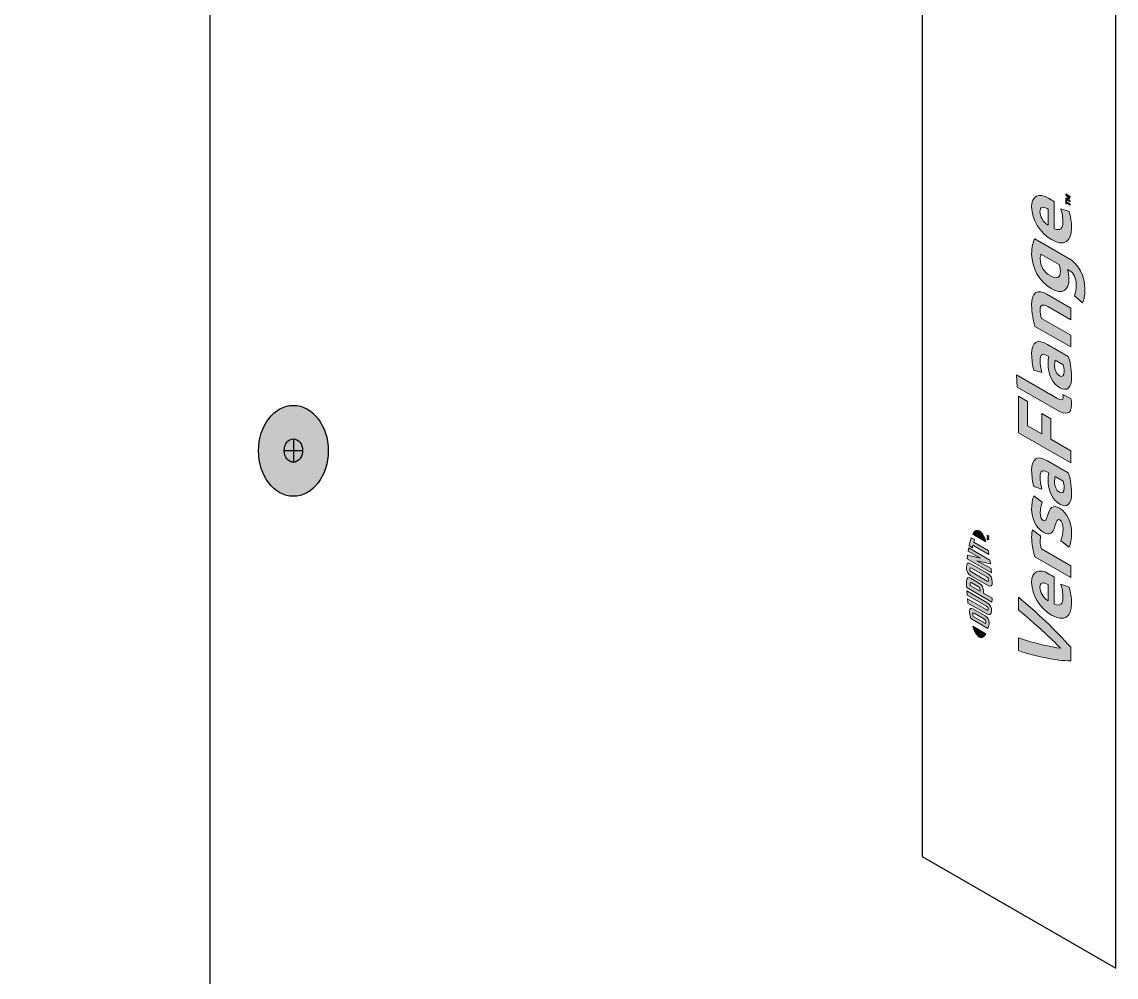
# Model space of a CAD drawing. Header units: inches. Extents: x -20.7 to 76.3, y -55.2 to 19.1.
# Drawn here: x 44.421 to 46.019, y -44.143 to -42.747 of the extents above; entities that cross this region are included whole.
import ezdxf

# ---------------------------------------------------------------- set-up
doc = ezdxf.new("R2010")
doc.units = ezdxf.units.IN
doc.header["$MEASUREMENT"] = 0
doc.layers.add('G-ANNO-TTLB', color=7, linetype='Continuous', lineweight=0)
doc.layers.add('TYVEK', color=7, linetype='Continuous', lineweight=0)

# ---------------------------------------------------------------- blocks, each defined once
blk = doc.blocks.new('Block_104')
at = {"layer": 'TYVEK', "true_color": 0x18467f, "transparency": 33554687}
h = blk.add_hatch(color=156, dxfattribs=at)
h.dxf.hatch_style = 2
edge = h.paths.add_edge_path()
edge.add_spline(control_points=[(45.8093, -43.5156), (45.8095, -43.5143), (45.8098, -43.513), (45.81, -43.5117), (45.81, -43.5117), (45.8335, -43.5253), (45.8335, -43.5253), (45.8333, -43.5239), (45.8327, -43.5211), (45.8323, -43.5193), (45.8323, -43.5193), (45.8112, -43.5071), (45.8112, -43.5071), (45.8115, -43.5057), (45.8119, -43.5045), (45.8122, -43.5033), (45.8122, -43.5033), (45.8077, -43.5007), (45.8077, -43.5007), (45.8064, -43.5042), (45.8053, -43.5081), (45.8044, -43.5128), (45.8044, -43.5128), (45.8093, -43.5156), (45.8093, -43.5156)], knot_values=[0, 0, 0, 0, 1, 1, 1, 2, 2, 2, 3, 3, 3, 4, 4, 4, 5, 5, 5, 6, 6, 6, 7, 7, 7, 8, 8, 8, 8], degree=3, periodic=0)
h = blk.add_hatch(color=156, dxfattribs=at)
h.dxf.hatch_style = 2
edge = h.paths.add_edge_path()
edge.add_spline(control_points=[(45.8193, -43.4905), (45.8228, -43.4925), (45.8261, -43.4982), (45.8289, -43.5066), (45.8289, -43.5066), (45.8099, -43.4956), (45.8099, -43.4956), (45.8127, -43.4905), (45.8159, -43.4885), (45.8193, -43.4905)], knot_values=[0, 0, 0, 0, 1, 1, 1, 2, 2, 2, 3, 3, 3, 3], degree=3, periodic=0)
edge.add_line((45.8193, -43.4905), (45.8193, -43.4905))
h = blk.add_hatch(color=156, dxfattribs=at)
h.dxf.hatch_style = 2
edge = h.paths.add_edge_path()
edge.add_spline(control_points=[(45.8308, -43.5002), (45.8308, -43.5002), (45.8308, -43.4996), (45.8308, -43.4996), (45.8308, -43.4996), (45.8321, -43.4994), (45.8321, -43.4994), (45.8321, -43.4994), (45.8308, -43.4977), (45.8308, -43.4977), (45.8308, -43.4977), (45.8308, -43.4971), (45.8308, -43.4971), (45.8308, -43.4971), (45.8335, -43.4987), (45.8335, -43.4987), (45.8335, -43.4987), (45.8335, -43.4992), (45.8335, -43.4992), (45.8335, -43.4992), (45.8316, -43.4981), (45.8316, -43.4981), (45.8316, -43.4981), (45.8329, -43.4998), (45.8329, -43.4998), (45.8329, -43.4998), (45.8329, -43.4999), (45.8329, -43.4999), (45.8329, -43.4999), (45.8316, -43.5001), (45.8316, -43.5001), (45.8316, -43.5001), (45.8335, -43.5012), (45.8335, -43.5012), (45.8335, -43.5012), (45.8335, -43.5018), (45.8335, -43.5018), (45.8335, -43.5018), (45.8308, -43.5002), (45.8308, -43.5002)], knot_values=[0, 0, 0, 0, 1, 1, 1, 2, 2, 2, 3, 3, 3, 4, 4, 4, 5, 5, 5, 6, 6, 6, 7, 7, 7, 8, 8, 8, 9, 9, 9, 10, 10, 10, 11, 11, 11, 12, 12, 12, 13, 13, 13, 13], degree=3, periodic=0)
edge = h.paths.add_edge_path()
edge.add_spline(control_points=[(45.8312, -43.5027), (45.8312, -43.5027), (45.8312, -43.5037), (45.8312, -43.5037), (45.8312, -43.5037), (45.8308, -43.5034), (45.8308, -43.5034), (45.8308, -43.5034), (45.8308, -43.5009), (45.8308, -43.5009), (45.8308, -43.5009), (45.8312, -43.5012), (45.8312, -43.5012), (45.8312, -43.5012), (45.8312, -43.5021), (45.8312, -43.5021), (45.8312, -43.5021), (45.8335, -43.5034), (45.8335, -43.5034), (45.8335, -43.5034), (45.8335, -43.504), (45.8335, -43.504), (45.8335, -43.504), (45.8312, -43.5027), (45.8312, -43.5027)], knot_values=[0, 0, 0, 0, 1, 1, 1, 2, 2, 2, 3, 3, 3, 4, 4, 4, 5, 5, 5, 6, 6, 6, 7, 7, 7, 8, 8, 8, 8], degree=3, periodic=0)
h = blk.add_hatch(color=156, dxfattribs=at)
h.dxf.hatch_style = 2
edge = h.paths.add_edge_path()
edge.add_spline(control_points=[(45.821, -43.5304), (45.821, -43.5304), (45.8023, -43.5262), (45.8023, -43.5262), (45.8021, -43.5278), (45.8019, -43.5299), (45.8017, -43.5315), (45.8017, -43.5315), (45.8371, -43.5519), (45.8371, -43.5519), (45.837, -43.5506), (45.8367, -43.5475), (45.8365, -43.5458), (45.8365, -43.5458), (45.8157, -43.5343), (45.8157, -43.5343), (45.8157, -43.5343), (45.8357, -43.5389), (45.8357, -43.5389), (45.8355, -43.5373), (45.8352, -43.5349), (45.8349, -43.5334), (45.8349, -43.5334), (45.8039, -43.5154), (45.8039, -43.5154), (45.8036, -43.5168), (45.8032, -43.5192), (45.803, -43.5204), (45.803, -43.5204), (45.821, -43.5304), (45.821, -43.5304)], knot_values=[0, 0, 0, 0, 1, 1, 1, 2, 2, 2, 3, 3, 3, 4, 4, 4, 5, 5, 5, 6, 6, 6, 7, 7, 7, 8, 8, 8, 9, 9, 9, 10, 10, 10, 10], degree=3, periodic=0)
h = blk.add_hatch(color=156, dxfattribs=at)
h.dxf.hatch_style = 2
edge = h.paths.add_edge_path()
edge.add_spline(control_points=[(45.8309, -43.5586), (45.8323, -43.5594), (45.8331, -43.5604), (45.8331, -43.5625), (45.8332, -43.5647), (45.8324, -43.5648), (45.8309, -43.564), (45.8309, -43.564), (45.8079, -43.5507), (45.8079, -43.5507), (45.8064, -43.5498), (45.8056, -43.5488), (45.8056, -43.5466), (45.8057, -43.5446), (45.8065, -43.5445), (45.8079, -43.5453), (45.8079, -43.5453), (45.8309, -43.5586), (45.8309, -43.5586)], knot_values=[0, 0, 0, 0, 1, 1, 1, 2, 2, 2, 3, 3, 3, 4, 4, 4, 5, 5, 5, 6, 6, 6, 6], degree=3, periodic=0)
edge = h.paths.add_edge_path()
edge.add_spline(control_points=[(45.8005, -43.5437), (45.8002, -43.549), (45.8024, -43.5535), (45.8072, -43.5563), (45.8072, -43.5563), (45.8313, -43.5702), (45.8313, -43.5702), (45.8364, -43.5732), (45.8385, -43.5715), (45.8383, -43.5655), (45.8381, -43.5597), (45.8362, -43.5557), (45.8308, -43.5525), (45.8308, -43.5525), (45.8078, -43.5392), (45.8078, -43.5392), (45.8026, -43.5362), (45.8007, -43.5378), (45.8005, -43.5437)], knot_values=[0, 0, 0, 0, 1, 1, 1, 2, 2, 2, 3, 3, 3, 4, 4, 4, 5, 5, 5, 6, 6, 6, 6], degree=3, periodic=0)
edge.add_line((45.8005, -43.5437), (45.8005, -43.5437))
h = blk.add_hatch(color=156, dxfattribs=at)
h.dxf.hatch_style = 2
edge = h.paths.add_edge_path()
edge.add_spline(control_points=[(45.818, -43.5723), (45.8196, -43.5732), (45.8204, -43.5743), (45.8204, -43.5768), (45.8204, -43.5768), (45.8204, -43.5788), (45.8204, -43.5788), (45.8204, -43.5788), (45.8059, -43.5704), (45.8059, -43.5704), (45.8058, -43.5695), (45.8058, -43.569), (45.8058, -43.5684), (45.8058, -43.5658), (45.8067, -43.5658), (45.8083, -43.5667), (45.8083, -43.5667), (45.818, -43.5723), (45.818, -43.5723)], knot_values=[0, 0, 0, 0, 1, 1, 1, 2, 2, 2, 3, 3, 3, 4, 4, 4, 5, 5, 5, 6, 6, 6, 6], degree=3, periodic=0)
edge = h.paths.add_edge_path()
edge.add_spline(control_points=[(45.8007, -43.5651), (45.8007, -43.5662), (45.8008, -43.57), (45.801, -43.5736), (45.801, -43.5736), (45.8378, -43.5948), (45.8378, -43.5948), (45.8379, -43.5937), (45.838, -43.5907), (45.838, -43.589), (45.838, -43.589), (45.8255, -43.5818), (45.8255, -43.5818), (45.8255, -43.5818), (45.8255, -43.5795), (45.8255, -43.5795), (45.8255, -43.5732), (45.8231, -43.5693), (45.8184, -43.5666), (45.8184, -43.5666), (45.8075, -43.5603), (45.8075, -43.5603), (45.803, -43.5576), (45.8007, -43.5592), (45.8007, -43.5651)], knot_values=[0, 0, 0, 0, 1, 1, 1, 2, 2, 2, 3, 3, 3, 4, 4, 4, 5, 5, 5, 6, 6, 6, 7, 7, 7, 8, 8, 8, 8], degree=3, periodic=0)
edge.add_line((45.8007, -43.5651), (45.8007, -43.5651))
h = blk.add_hatch(color=156, dxfattribs=at)
h.dxf.hatch_style = 2
edge = h.paths.add_edge_path()
edge.add_spline(control_points=[(45.83, -43.6009), (45.8315, -43.6017), (45.8324, -43.6028), (45.8322, -43.6048), (45.832, -43.6067), (45.8312, -43.6068), (45.8295, -43.6058), (45.8295, -43.6058), (45.8021, -43.59), (45.8021, -43.59), (45.8023, -43.5915), (45.8026, -43.5947), (45.8028, -43.5961), (45.8028, -43.5961), (45.8305, -43.6121), (45.8305, -43.6121), (45.8349, -43.6146), (45.8366, -43.6132), (45.8372, -43.6077), (45.8377, -43.6027), (45.8354, -43.598), (45.8305, -43.5952), (45.8305, -43.5952), (45.8012, -43.5783), (45.8012, -43.5783), (45.8013, -43.5795), (45.8015, -43.5833), (45.8017, -43.5845), (45.8017, -43.5845), (45.83, -43.6009), (45.83, -43.6009)], knot_values=[0, 0, 0, 0, 1, 1, 1, 2, 2, 2, 3, 3, 3, 4, 4, 4, 5, 5, 5, 6, 6, 6, 7, 7, 7, 8, 8, 8, 9, 9, 9, 10, 10, 10, 10], degree=3, periodic=0)
h = blk.add_hatch(color=156, dxfattribs=at)
h.dxf.hatch_style = 2
edge = h.paths.add_edge_path()
edge.add_spline(control_points=[(45.8271, -43.6197), (45.8285, -43.6205), (45.829, -43.6218), (45.829, -43.623), (45.829, -43.624), (45.8287, -43.6252), (45.8285, -43.6262), (45.8285, -43.6262), (45.8103, -43.6158), (45.8103, -43.6158), (45.81, -43.6144), (45.8097, -43.6128), (45.8097, -43.6119), (45.8097, -43.6107), (45.8102, -43.61), (45.8117, -43.6108), (45.8117, -43.6108), (45.8271, -43.6197), (45.8271, -43.6197)], knot_values=[0, 0, 0, 0, 1, 1, 1, 2, 2, 2, 3, 3, 3, 4, 4, 4, 5, 5, 5, 6, 6, 6, 6], degree=3, periodic=0)
edge = h.paths.add_edge_path()
edge.add_spline(control_points=[(45.805, -43.6084), (45.805, -43.6103), (45.8055, -43.6133), (45.8068, -43.6189), (45.8068, -43.6189), (45.832, -43.6335), (45.832, -43.6335), (45.8331, -43.6298), (45.8338, -43.6269), (45.8338, -43.625), (45.8338, -43.6206), (45.8315, -43.6169), (45.8277, -43.6147), (45.8277, -43.6147), (45.811, -43.6051), (45.811, -43.6051), (45.8073, -43.6029), (45.805, -43.604), (45.805, -43.6084)], knot_values=[0, 0, 0, 0, 1, 1, 1, 2, 2, 2, 3, 3, 3, 4, 4, 4, 5, 5, 5, 6, 6, 6, 6], degree=3, periodic=0)
edge.add_line((45.805, -43.6084), (45.805, -43.6084))
h = blk.add_hatch(color=156, dxfattribs=at)
h.dxf.hatch_style = 2
edge = h.paths.add_edge_path()
edge.add_spline(control_points=[(45.8193, -43.6461), (45.8228, -43.6481), (45.8261, -43.6461), (45.8289, -43.641), (45.8289, -43.641), (45.8099, -43.63), (45.8099, -43.63), (45.8127, -43.6384), (45.8159, -43.6441), (45.8193, -43.6461)], knot_values=[0, 0, 0, 0, 1, 1, 1, 2, 2, 2, 3, 3, 3, 3], degree=3, periodic=0)
edge.add_line((45.8193, -43.6461), (45.8193, -43.6461))
at = {"layer": 'TYVEK'}
for points, knots in [([(45.8093, -43.5156), (45.8095, -43.5143), (45.8098, -43.513), (45.81, -43.5117), (45.81, -43.5117), (45.8335, -43.5253), (45.8335, -43.5253), (45.8333, -43.5239), (45.8327, -43.5211), (45.8323, -43.5193), (45.8323, -43.5193), (45.8112, -43.5071), (45.8112, -43.5071), (45.8115, -43.5057), (45.8119, -43.5045), (45.8122, -43.5033), (45.8122, -43.5033), (45.8077, -43.5007), (45.8077, -43.5007), (45.8064, -43.5042), (45.8053, -43.5081), (45.8044, -43.5128), (45.8044, -43.5128), (45.8093, -43.5156), (45.8093, -43.5156)], [0, 0, 0, 0, 1, 1, 1, 2, 2, 2, 3, 3, 3, 4, 4, 4, 5, 5, 5, 6, 6, 6, 7, 7, 7, 8, 8, 8, 8]), ([(45.8193, -43.4905), (45.8228, -43.4925), (45.8261, -43.4982), (45.8289, -43.5066), (45.8289, -43.5066), (45.8099, -43.4956), (45.8099, -43.4956), (45.8127, -43.4905), (45.8159, -43.4885), (45.8193, -43.4905)], [0, 0, 0, 0, 1, 1, 1, 2, 2, 2, 3, 3, 3, 3]), ([(45.8308, -43.5002), (45.8308, -43.5002), (45.8308, -43.4996), (45.8308, -43.4996), (45.8308, -43.4996), (45.8321, -43.4994), (45.8321, -43.4994), (45.8321, -43.4994), (45.8308, -43.4977), (45.8308, -43.4977), (45.8308, -43.4977), (45.8308, -43.4971), (45.8308, -43.4971), (45.8308, -43.4971), (45.8335, -43.4987), (45.8335, -43.4987), (45.8335, -43.4987), (45.8335, -43.4992), (45.8335, -43.4992), (45.8335, -43.4992), (45.8316, -43.4981), (45.8316, -43.4981), (45.8316, -43.4981), (45.8329, -43.4998), (45.8329, -43.4998), (45.8329, -43.4998), (45.8329, -43.4999), (45.8329, -43.4999), (45.8329, -43.4999), (45.8316, -43.5001), (45.8316, -43.5001), (45.8316, -43.5001), (45.8335, -43.5012), (45.8335, -43.5012), (45.8335, -43.5012), (45.8335, -43.5018), (45.8335, -43.5018), (45.8335, -43.5018), (45.8308, -43.5002), (45.8308, -43.5002)], [0, 0, 0, 0, 1, 1, 1, 2, 2, 2, 3, 3, 3, 4, 4, 4, 5, 5, 5, 6, 6, 6, 7, 7, 7, 8, 8, 8, 9, 9, 9, 10, 10, 10, 11, 11, 11, 12, 12, 12, 13, 13, 13, 13]), ([(45.8312, -43.5027), (45.8312, -43.5027), (45.8312, -43.5037), (45.8312, -43.5037), (45.8312, -43.5037), (45.8308, -43.5034), (45.8308, -43.5034), (45.8308, -43.5034), (45.8308, -43.5009), (45.8308, -43.5009), (45.8308, -43.5009), (45.8312, -43.5012), (45.8312, -43.5012), (45.8312, -43.5012), (45.8312, -43.5021), (45.8312, -43.5021), (45.8312, -43.5021), (45.8335, -43.5034), (45.8335, -43.5034), (45.8335, -43.5034), (45.8335, -43.504), (45.8335, -43.504), (45.8335, -43.504), (45.8312, -43.5027), (45.8312, -43.5027)], [0, 0, 0, 0, 1, 1, 1, 2, 2, 2, 3, 3, 3, 4, 4, 4, 5, 5, 5, 6, 6, 6, 7, 7, 7, 8, 8, 8, 8]), ([(45.821, -43.5304), (45.821, -43.5304), (45.8023, -43.5262), (45.8023, -43.5262), (45.8021, -43.5278), (45.8019, -43.5299), (45.8017, -43.5315), (45.8017, -43.5315), (45.8371, -43.5519), (45.8371, -43.5519), (45.837, -43.5506), (45.8367, -43.5475), (45.8365, -43.5458), (45.8365, -43.5458), (45.8157, -43.5343), (45.8157, -43.5343), (45.8157, -43.5343), (45.8357, -43.5389), (45.8357, -43.5389), (45.8355, -43.5373), (45.8352, -43.5349), (45.8349, -43.5334), (45.8349, -43.5334), (45.8039, -43.5154), (45.8039, -43.5154), (45.8036, -43.5168), (45.8032, -43.5192), (45.803, -43.5204), (45.803, -43.5204), (45.821, -43.5304), (45.821, -43.5304)], [0, 0, 0, 0, 1, 1, 1, 2, 2, 2, 3, 3, 3, 4, 4, 4, 5, 5, 5, 6, 6, 6, 7, 7, 7, 8, 8, 8, 9, 9, 9, 10, 10, 10, 10]), ([(45.8005, -43.5437), (45.8002, -43.549), (45.8024, -43.5535), (45.8072, -43.5563), (45.8072, -43.5563), (45.8313, -43.5702), (45.8313, -43.5702), (45.8364, -43.5732), (45.8385, -43.5715), (45.8383, -43.5655), (45.8381, -43.5597), (45.8362, -43.5557), (45.8308, -43.5525), (45.8308, -43.5525), (45.8078, -43.5392), (45.8078, -43.5392), (45.8026, -43.5362), (45.8007, -43.5378), (45.8005, -43.5437)], [0, 0, 0, 0, 1, 1, 1, 2, 2, 2, 3, 3, 3, 4, 4, 4, 5, 5, 5, 6, 6, 6, 6]), ([(45.8309, -43.5586), (45.8323, -43.5594), (45.8331, -43.5604), (45.8331, -43.5625), (45.8332, -43.5647), (45.8324, -43.5648), (45.8309, -43.564), (45.8309, -43.564), (45.8079, -43.5507), (45.8079, -43.5507), (45.8064, -43.5498), (45.8056, -43.5488), (45.8056, -43.5466), (45.8057, -43.5446), (45.8065, -43.5445), (45.8079, -43.5453), (45.8079, -43.5453), (45.8309, -43.5586), (45.8309, -43.5586)], [0, 0, 0, 0, 1, 1, 1, 2, 2, 2, 3, 3, 3, 4, 4, 4, 5, 5, 5, 6, 6, 6, 6]), ([(45.8007, -43.5651), (45.8007, -43.5662), (45.8008, -43.57), (45.801, -43.5736), (45.801, -43.5736), (45.8378, -43.5948), (45.8378, -43.5948), (45.8379, -43.5937), (45.838, -43.5907), (45.838, -43.589), (45.838, -43.589), (45.8255, -43.5818), (45.8255, -43.5818), (45.8255, -43.5818), (45.8255, -43.5795), (45.8255, -43.5795), (45.8255, -43.5732), (45.8231, -43.5693), (45.8184, -43.5666), (45.8184, -43.5666), (45.8075, -43.5603), (45.8075, -43.5603), (45.803, -43.5576), (45.8007, -43.5592), (45.8007, -43.5651)], [0, 0, 0, 0, 1, 1, 1, 2, 2, 2, 3, 3, 3, 4, 4, 4, 5, 5, 5, 6, 6, 6, 7, 7, 7, 8, 8, 8, 8]), ([(45.818, -43.5723), (45.8196, -43.5732), (45.8204, -43.5743), (45.8204, -43.5768), (45.8204, -43.5768), (45.8204, -43.5788), (45.8204, -43.5788), (45.8204, -43.5788), (45.8059, -43.5704), (45.8059, -43.5704), (45.8058, -43.5695), (45.8058, -43.569), (45.8058, -43.5684), (45.8058, -43.5658), (45.8067, -43.5658), (45.8083, -43.5667), (45.8083, -43.5667), (45.818, -43.5723), (45.818, -43.5723)], [0, 0, 0, 0, 1, 1, 1, 2, 2, 2, 3, 3, 3, 4, 4, 4, 5, 5, 5, 6, 6, 6, 6]), ([(45.83, -43.6009), (45.8315, -43.6017), (45.8324, -43.6028), (45.8322, -43.6048), (45.832, -43.6067), (45.8312, -43.6068), (45.8295, -43.6058), (45.8295, -43.6058), (45.8021, -43.59), (45.8021, -43.59), (45.8023, -43.5915), (45.8026, -43.5947), (45.8028, -43.5961), (45.8028, -43.5961), (45.8305, -43.6121), (45.8305, -43.6121), (45.8349, -43.6146), (45.8366, -43.6132), (45.8372, -43.6077), (45.8377, -43.6027), (45.8354, -43.598), (45.8305, -43.5952), (45.8305, -43.5952), (45.8012, -43.5783), (45.8012, -43.5783), (45.8013, -43.5795), (45.8015, -43.5833), (45.8017, -43.5845), (45.8017, -43.5845), (45.83, -43.6009), (45.83, -43.6009)], [0, 0, 0, 0, 1, 1, 1, 2, 2, 2, 3, 3, 3, 4, 4, 4, 5, 5, 5, 6, 6, 6, 7, 7, 7, 8, 8, 8, 9, 9, 9, 10, 10, 10, 10]), ([(45.805, -43.6084), (45.805, -43.6103), (45.8055, -43.6133), (45.8068, -43.6189), (45.8068, -43.6189), (45.832, -43.6335), (45.832, -43.6335), (45.8331, -43.6298), (45.8338, -43.6269), (45.8338, -43.625), (45.8338, -43.6206), (45.8315, -43.6169), (45.8277, -43.6147), (45.8277, -43.6147), (45.811, -43.6051), (45.811, -43.6051), (45.8073, -43.6029), (45.805, -43.604), (45.805, -43.6084)], [0, 0, 0, 0, 1, 1, 1, 2, 2, 2, 3, 3, 3, 4, 4, 4, 5, 5, 5, 6, 6, 6, 6]), ([(45.8271, -43.6197), (45.8285, -43.6205), (45.829, -43.6218), (45.829, -43.623), (45.829, -43.624), (45.8287, -43.6252), (45.8285, -43.6262), (45.8285, -43.6262), (45.8103, -43.6158), (45.8103, -43.6158), (45.81, -43.6144), (45.8097, -43.6128), (45.8097, -43.6119), (45.8097, -43.6107), (45.8102, -43.61), (45.8117, -43.6108), (45.8117, -43.6108), (45.8271, -43.6197), (45.8271, -43.6197)], [0, 0, 0, 0, 1, 1, 1, 2, 2, 2, 3, 3, 3, 4, 4, 4, 5, 5, 5, 6, 6, 6, 6]), ([(45.8193, -43.6461), (45.8228, -43.6481), (45.8261, -43.6461), (45.8289, -43.641), (45.8289, -43.641), (45.8099, -43.63), (45.8099, -43.63), (45.8127, -43.6384), (45.8159, -43.6441), (45.8193, -43.6461)], [0, 0, 0, 0, 1, 1, 1, 2, 2, 2, 3, 3, 3, 3])]:
    blk.add_open_spline(points, degree=3, knots=knots, dxfattribs=at)
blk = doc.blocks.new('Block_106')
at = {"layer": 'TYVEK', "true_color": 0x18467f, "transparency": 33554687}
h = blk.add_hatch(color=156, dxfattribs=at)
h.dxf.hatch_style = 2
edge = h.paths.add_edge_path()
edge.add_spline(control_points=[(45.9455, -42.9985), (45.9455, -42.9985), (45.9521, -43.0023), (45.9521, -43.0023), (45.9521, -43.0023), (45.9521, -43.0037), (45.9521, -43.0037), (45.9521, -43.0037), (45.9489, -43.0019), (45.9489, -43.0019), (45.9485, -43.0017), (45.9481, -43.0014), (45.9477, -43.0011), (45.9488, -43.0023), (45.9498, -43.0035), (45.9509, -43.005), (45.9509, -43.005), (45.9509, -43.0062), (45.9509, -43.0062), (45.9498, -43.0064), (45.9487, -43.0064), (45.9477, -43.0064), (45.9481, -43.0066), (45.9485, -43.0068), (45.9489, -43.007), (45.9489, -43.007), (45.9521, -43.0088), (45.9521, -43.0088), (45.9521, -43.0088), (45.9521, -43.0102), (45.9521, -43.0102), (45.9521, -43.0102), (45.9455, -43.0065), (45.9455, -43.0065), (45.9455, -43.0065), (45.9455, -43.0049), (45.9455, -43.0049), (45.947, -43.005), (45.9482, -43.005), (45.9496, -43.0048), (45.9482, -43.003), (45.947, -43.0016), (45.9455, -43.0001), (45.9455, -43.0001), (45.9455, -42.9985), (45.9455, -42.9985)], knot_values=[0, 0, 0, 0, 1, 1, 1, 2, 2, 2, 3, 3, 3, 4, 4, 4, 5, 5, 5, 6, 6, 6, 7, 7, 7, 8, 8, 8, 9, 9, 9, 10, 10, 10, 11, 11, 11, 12, 12, 12, 13, 13, 13, 14, 14, 14, 15, 15, 15, 15], degree=3, periodic=0)
h = blk.add_hatch(color=156, dxfattribs=at)
h.dxf.hatch_style = 2
h.paths.add_polyline_path([(45.9467, -43.0117), (45.9467, -43.0137), (45.9455, -43.013), (45.9455, -43.0075), (45.9467, -43.0081), (45.9467, -43.0101), (45.9521, -43.0133), (45.9521, -43.0148)])
at = {"layer": 'TYVEK'}
blk.add_lwpolyline([(45.9467, -43.0117), (45.9467, -43.0137), (45.9455, -43.013), (45.9455, -43.0075), (45.9467, -43.0081), (45.9467, -43.0101), (45.9521, -43.0133), (45.9521, -43.0148)], close=True, dxfattribs=at)
blk.add_open_spline([(45.9455, -42.9985), (45.9455, -42.9985), (45.9521, -43.0023), (45.9521, -43.0023), (45.9521, -43.0023), (45.9521, -43.0037), (45.9521, -43.0037), (45.9521, -43.0037), (45.9489, -43.0019), (45.9489, -43.0019), (45.9485, -43.0017), (45.9481, -43.0014), (45.9477, -43.0011), (45.9488, -43.0023), (45.9498, -43.0035), (45.9509, -43.005), (45.9509, -43.005), (45.9509, -43.0062), (45.9509, -43.0062), (45.9498, -43.0064), (45.9487, -43.0064), (45.9477, -43.0064), (45.9481, -43.0066), (45.9485, -43.0068), (45.9489, -43.007), (45.9489, -43.007), (45.9521, -43.0088), (45.9521, -43.0088), (45.9521, -43.0088), (45.9521, -43.0102), (45.9521, -43.0102), (45.9521, -43.0102), (45.9455, -43.0065), (45.9455, -43.0065), (45.9455, -43.0065), (45.9455, -43.0049), (45.9455, -43.0049), (45.947, -43.005), (45.9482, -43.005), (45.9496, -43.0048), (45.9482, -43.003), (45.947, -43.0016), (45.9455, -43.0001), (45.9455, -43.0001), (45.9455, -42.9985), (45.9455, -42.9985)], degree=3, knots=[0, 0, 0, 0, 1, 1, 1, 2, 2, 2, 3, 3, 3, 4, 4, 4, 5, 5, 5, 6, 6, 6, 7, 7, 7, 8, 8, 8, 9, 9, 9, 10, 10, 10, 11, 11, 11, 12, 12, 12, 13, 13, 13, 14, 14, 14, 15, 15, 15, 15], dxfattribs=at)
blk = doc.blocks.new('Block_107')
at = {"layer": 'TYVEK', "true_color": 0x18467f, "transparency": 33554687}
h = blk.add_hatch(color=156, dxfattribs=at)
h.dxf.hatch_style = 2
edge = h.paths.add_edge_path()
edge.add_spline(control_points=[(45.9197, -43.0444), (45.9197, -43.0444), (45.9197, -43.0207), (45.9197, -43.0207), (45.9197, -43.0207), (45.9184, -43.0199), (45.9184, -43.0199), (45.9123, -43.0164), (45.9078, -43.0176), (45.9078, -43.0244), (45.9078, -43.0317), (45.9123, -43.039), (45.9197, -43.0444)], knot_values=[0, 0, 0, 0, 1, 1, 1, 2, 2, 2, 3, 3, 3, 4, 4, 4, 4], degree=3, periodic=0)
edge = h.paths.add_edge_path()
edge.add_spline(control_points=[(45.9504, -43.0243), (45.9526, -43.031), (45.9541, -43.04), (45.9541, -43.0483), (45.9541, -43.0684), (45.943, -43.0757), (45.9249, -43.0653), (45.9076, -43.0553), (45.8958, -43.0359), (45.8958, -43.0175), (45.8958, -43.0012), (45.906, -42.9963), (45.9206, -43.0047), (45.9238, -43.0066), (45.9267, -43.0085), (45.9288, -43.01), (45.9288, -43.01), (45.9288, -43.0494), (45.9288, -43.0494), (45.9375, -43.0528), (45.9415, -43.0492), (45.9415, -43.0392), (45.9415, -43.0331), (45.9403, -43.0266), (45.9383, -43.0201), (45.9383, -43.0201), (45.9504, -43.0243), (45.9504, -43.0243)], knot_values=[0, 0, 0, 0, 1, 1, 1, 2, 2, 2, 3, 3, 3, 4, 4, 4, 5, 5, 5, 6, 6, 6, 7, 7, 7, 8, 8, 8, 9, 9, 9, 9], degree=3, periodic=0)
h = blk.add_hatch(color=156, dxfattribs=at)
h.dxf.hatch_style = 2
edge = h.paths.add_edge_path()
edge.add_spline(control_points=[(45.9378, -43.1117), (45.9378, -43.1082), (45.937, -43.1049), (45.9359, -43.1017), (45.9359, -43.1017), (45.9094, -43.0864), (45.9094, -43.0864), (45.9088, -43.0884), (45.9083, -43.0908), (45.9083, -43.0936), (45.9083, -43.1038), (45.9141, -43.1131), (45.9231, -43.1182), (45.9321, -43.1234), (45.9378, -43.1213), (45.9378, -43.1117)], knot_values=[0, 0, 0, 0, 1, 1, 1, 2, 2, 2, 3, 3, 3, 4, 4, 4, 5, 5, 5, 5], degree=3, periodic=0)
edge = h.paths.add_edge_path()
edge.add_spline(control_points=[(45.9735, -43.1379), (45.9735, -43.1473), (45.9725, -43.1524), (45.9701, -43.1577), (45.9701, -43.1577), (45.9582, -43.1473), (45.9582, -43.1473), (45.9601, -43.1431), (45.961, -43.1379), (45.961, -43.1316), (45.961, -43.122), (45.9575, -43.1141), (45.9508, -43.1103), (45.9508, -43.1103), (45.9483, -43.1088), (45.9483, -43.1088), (45.9496, -43.1135), (45.9503, -43.1178), (45.9503, -43.1217), (45.9503, -43.1402), (45.9408, -43.1461), (45.9244, -43.1366), (45.9068, -43.1265), (45.8958, -43.1065), (45.8958, -43.0864), (45.8958, -43.0766), (45.898, -43.0683), (45.9002, -43.064), (45.9002, -43.064), (45.9493, -43.0923), (45.9493, -43.0923), (45.9647, -43.1012), (45.9735, -43.1184), (45.9735, -43.1379)], knot_values=[0, 0, 0, 0, 1, 1, 1, 2, 2, 2, 3, 3, 3, 4, 4, 4, 5, 5, 5, 6, 6, 6, 7, 7, 7, 8, 8, 8, 9, 9, 9, 10, 10, 10, 11, 11, 11, 11], degree=3, periodic=0)
h = blk.add_hatch(color=156, dxfattribs=at)
h.dxf.hatch_style = 2
edge = h.paths.add_edge_path()
edge.add_spline(control_points=[(45.9528, -43.2221), (45.9528, -43.2221), (45.9006, -43.192), (45.9006, -43.192), (45.8977, -43.1825), (45.8958, -43.1707), (45.8958, -43.1611), (45.8958, -43.1428), (45.9037, -43.1369), (45.9182, -43.1452), (45.9182, -43.1452), (45.9528, -43.1652), (45.9528, -43.1652), (45.9528, -43.1652), (45.9528, -43.1825), (45.9528, -43.1825), (45.9528, -43.1825), (45.9192, -43.1631), (45.9192, -43.1631), (45.9117, -43.1588), (45.9083, -43.1607), (45.9083, -43.1683), (45.9083, -43.1723), (45.9089, -43.1765), (45.9102, -43.1805), (45.9102, -43.1805), (45.9528, -43.205), (45.9528, -43.205), (45.9528, -43.205), (45.9528, -43.2221), (45.9528, -43.2221)], knot_values=[0, 0, 0, 0, 1, 1, 1, 2, 2, 2, 3, 3, 3, 4, 4, 4, 5, 5, 5, 6, 6, 6, 7, 7, 7, 8, 8, 8, 9, 9, 9, 10, 10, 10, 10], degree=3, periodic=0)
h = blk.add_hatch(color=156, dxfattribs=at)
h.dxf.hatch_style = 2
edge = h.paths.add_edge_path()
edge.add_spline(control_points=[(45.9418, -43.2482), (45.9418, -43.2482), (45.9301, -43.2415), (45.9301, -43.2415), (45.9296, -43.2441), (45.9293, -43.2469), (45.9293, -43.2499), (45.9293, -43.2556), (45.9312, -43.2612), (45.9363, -43.2642), (45.9409, -43.2668), (45.9433, -43.2645), (45.9433, -43.2579), (45.9433, -43.2541), (45.9427, -43.2506), (45.9418, -43.2482)], knot_values=[0, 0, 0, 0, 1, 1, 1, 2, 2, 2, 3, 3, 3, 4, 4, 4, 5, 5, 5, 5], degree=3, periodic=0)
edge = h.paths.add_edge_path()
edge.add_spline(control_points=[(45.9541, -43.2658), (45.9541, -43.2829), (45.9468, -43.2873), (45.937, -43.2817), (45.9262, -43.2755), (45.9199, -43.2617), (45.9198, -43.2467), (45.9198, -43.2432), (45.9202, -43.2389), (45.9207, -43.2361), (45.9207, -43.2361), (45.9181, -43.2345), (45.9181, -43.2345), (45.9114, -43.2307), (45.9083, -43.2333), (45.9083, -43.2416), (45.9083, -43.2471), (45.909, -43.2534), (45.9109, -43.2596), (45.9109, -43.2596), (45.8991, -43.2559), (45.8991, -43.2559), (45.8971, -43.2494), (45.8958, -43.2401), (45.8958, -43.2325), (45.8958, -43.2141), (45.9043, -43.2099), (45.919, -43.2184), (45.919, -43.2184), (45.9493, -43.2359), (45.9493, -43.2359), (45.9516, -43.2423), (45.9541, -43.2534), (45.9541, -43.2658)], knot_values=[0, 0, 0, 0, 1, 1, 1, 2, 2, 2, 3, 3, 3, 4, 4, 4, 5, 5, 5, 6, 6, 6, 7, 7, 7, 8, 8, 8, 9, 9, 9, 10, 10, 10, 11, 11, 11, 11], degree=3, periodic=0)
h = blk.add_hatch(color=156, dxfattribs=at)
h.dxf.hatch_style = 2
edge = h.paths.add_edge_path()
edge.add_spline(control_points=[(45.9326, -43.2969), (45.9385, -43.3003), (45.9417, -43.3004), (45.9417, -43.2954), (45.9417, -43.2941), (45.9416, -43.2928), (45.9414, -43.2916), (45.9414, -43.2916), (45.9532, -43.2972), (45.9532, -43.2972), (45.9537, -43.2998), (45.9541, -43.3039), (45.9541, -43.3064), (45.9541, -43.3208), (45.9459, -43.3218), (45.9329, -43.3142), (45.9329, -43.3142), (45.8747, -43.2807), (45.8747, -43.2807), (45.8747, -43.2807), (45.8738, -43.2629), (45.8738, -43.2629), (45.8738, -43.2629), (45.9326, -43.2969), (45.9326, -43.2969)], knot_values=[0, 0, 0, 0, 1, 1, 1, 2, 2, 2, 3, 3, 3, 4, 4, 4, 5, 5, 5, 6, 6, 6, 7, 7, 7, 8, 8, 8, 8], degree=3, periodic=0)
h = blk.add_hatch(color=156, dxfattribs=at)
h.dxf.hatch_style = 2
edge = h.paths.add_edge_path()
edge.add_spline(control_points=[(45.9528, -43.3914), (45.9528, -43.3914), (45.8766, -43.3474), (45.8766, -43.3474), (45.8766, -43.3474), (45.8766, -43.2942), (45.8766, -43.2942), (45.8766, -43.2942), (45.8899, -43.3019), (45.8899, -43.3019), (45.8899, -43.3019), (45.8899, -43.3372), (45.8899, -43.3372), (45.8899, -43.3372), (45.9105, -43.3492), (45.9105, -43.3492), (45.9105, -43.3492), (45.9105, -43.3195), (45.9105, -43.3195), (45.9105, -43.3195), (45.9238, -43.3271), (45.9238, -43.3271), (45.9238, -43.3271), (45.9238, -43.3568), (45.9238, -43.3568), (45.9238, -43.3568), (45.9528, -43.3736), (45.9528, -43.3736), (45.9528, -43.3736), (45.9528, -43.3914), (45.9528, -43.3914)], knot_values=[0, 0, 0, 0, 1, 1, 1, 2, 2, 2, 3, 3, 3, 4, 4, 4, 5, 5, 5, 6, 6, 6, 7, 7, 7, 8, 8, 8, 9, 9, 9, 10, 10, 10, 10], degree=3, periodic=0)
h = blk.add_hatch(color=156, dxfattribs=at)
h.dxf.hatch_style = 2
edge = h.paths.add_edge_path()
edge.add_spline(control_points=[(45.9418, -43.4183), (45.9418, -43.4183), (45.9301, -43.4115), (45.9301, -43.4115), (45.9296, -43.4141), (45.9293, -43.4169), (45.9293, -43.4199), (45.9293, -43.4256), (45.9312, -43.4313), (45.9363, -43.4342), (45.9409, -43.4369), (45.9433, -43.4345), (45.9433, -43.4279), (45.9433, -43.4241), (45.9427, -43.4206), (45.9418, -43.4183)], knot_values=[0, 0, 0, 0, 1, 1, 1, 2, 2, 2, 3, 3, 3, 4, 4, 4, 5, 5, 5, 5], degree=3, periodic=0)
edge = h.paths.add_edge_path()
edge.add_spline(control_points=[(45.9541, -43.4358), (45.9541, -43.4529), (45.9468, -43.4573), (45.937, -43.4517), (45.9262, -43.4455), (45.9199, -43.4317), (45.9198, -43.4167), (45.9198, -43.4132), (45.9202, -43.4089), (45.9207, -43.4061), (45.9207, -43.4061), (45.9181, -43.4046), (45.9181, -43.4046), (45.9114, -43.4007), (45.9083, -43.4033), (45.9083, -43.4116), (45.9083, -43.4171), (45.909, -43.4234), (45.9109, -43.4296), (45.9109, -43.4296), (45.8991, -43.4259), (45.8991, -43.4259), (45.8971, -43.4194), (45.8958, -43.4101), (45.8958, -43.4025), (45.8958, -43.3841), (45.9043, -43.3799), (45.919, -43.3884), (45.919, -43.3884), (45.9493, -43.4059), (45.9493, -43.4059), (45.9516, -43.4123), (45.9541, -43.4234), (45.9541, -43.4358)], knot_values=[0, 0, 0, 0, 1, 1, 1, 2, 2, 2, 3, 3, 3, 4, 4, 4, 5, 5, 5, 6, 6, 6, 7, 7, 7, 8, 8, 8, 9, 9, 9, 10, 10, 10, 11, 11, 11, 11], degree=3, periodic=0)
h = blk.add_hatch(color=156, dxfattribs=at)
h.dxf.hatch_style = 2
edge = h.paths.add_edge_path()
edge.add_spline(control_points=[(45.9112, -43.4487), (45.9097, -43.4535), (45.9083, -43.4583), (45.9083, -43.4643), (45.9083, -43.4695), (45.9096, -43.4738), (45.9127, -43.4756), (45.916, -43.4775), (45.917, -43.4752), (45.9188, -43.4688), (45.9223, -43.4563), (45.9265, -43.452), (45.9366, -43.4578), (45.9483, -43.4646), (45.9541, -43.4789), (45.9541, -43.4941), (45.9541, -43.5021), (45.9527, -43.5102), (45.9505, -43.5147), (45.9505, -43.5147), (45.9382, -43.5052), (45.9382, -43.5052), (45.94, -43.5008), (45.9417, -43.4947), (45.9417, -43.4873), (45.9417, -43.4816), (45.9399, -43.4766), (45.9369, -43.4748), (45.9333, -43.4728), (45.9323, -43.4753), (45.9298, -43.4841), (45.9272, -43.4941), (45.9225, -43.4983), (45.913, -43.4928), (45.9019, -43.4864), (45.8958, -43.4737), (45.8958, -43.4585), (45.8958, -43.4514), (45.8971, -43.444), (45.899, -43.4397), (45.899, -43.4397), (45.9112, -43.4487), (45.9112, -43.4487)], knot_values=[0, 0, 0, 0, 1, 1, 1, 2, 2, 2, 3, 3, 3, 4, 4, 4, 5, 5, 5, 6, 6, 6, 7, 7, 7, 8, 8, 8, 9, 9, 9, 10, 10, 10, 11, 11, 11, 12, 12, 12, 13, 13, 13, 14, 14, 14, 14], degree=3, periodic=0)
h = blk.add_hatch(color=156, dxfattribs=at)
h.dxf.hatch_style = 2
edge = h.paths.add_edge_path()
edge.add_spline(control_points=[(45.8958, -43.4997), (45.8958, -43.4952), (45.8963, -43.4912), (45.8968, -43.489), (45.8968, -43.489), (45.9091, -43.4986), (45.9091, -43.4986), (45.9085, -43.5004), (45.9083, -43.5029), (45.9083, -43.5055), (45.9083, -43.5101), (45.909, -43.5137), (45.9101, -43.5169), (45.9101, -43.5169), (45.9528, -43.5416), (45.9528, -43.5416), (45.9528, -43.5416), (45.9528, -43.5588), (45.9528, -43.5588), (45.9528, -43.5588), (45.9006, -43.5287), (45.9006, -43.5287), (45.8977, -43.5202), (45.8958, -43.5087), (45.8958, -43.4997)], knot_values=[0, 0, 0, 0, 1, 1, 1, 2, 2, 2, 3, 3, 3, 4, 4, 4, 5, 5, 5, 6, 6, 6, 7, 7, 7, 8, 8, 8, 8], degree=3, periodic=0)
h = blk.add_hatch(color=156, dxfattribs=at)
h.dxf.hatch_style = 2
edge = h.paths.add_edge_path()
edge.add_spline(control_points=[(45.9197, -43.593), (45.9197, -43.593), (45.9197, -43.5693), (45.9197, -43.5693), (45.9197, -43.5693), (45.9184, -43.5685), (45.9184, -43.5685), (45.9123, -43.565), (45.9078, -43.5662), (45.9078, -43.573), (45.9078, -43.5803), (45.9123, -43.5876), (45.9197, -43.593)], knot_values=[0, 0, 0, 0, 1, 1, 1, 2, 2, 2, 3, 3, 3, 4, 4, 4, 4], degree=3, periodic=0)
edge = h.paths.add_edge_path()
edge.add_spline(control_points=[(45.9504, -43.5729), (45.9526, -43.5796), (45.9541, -43.5886), (45.9541, -43.5969), (45.9541, -43.617), (45.943, -43.6243), (45.9249, -43.6138), (45.9076, -43.6039), (45.8958, -43.5845), (45.8958, -43.5661), (45.8958, -43.5498), (45.906, -43.5449), (45.9206, -43.5533), (45.9238, -43.5552), (45.9267, -43.5571), (45.9288, -43.5586), (45.9288, -43.5586), (45.9288, -43.598), (45.9288, -43.598), (45.9375, -43.6014), (45.9415, -43.5978), (45.9415, -43.5878), (45.9415, -43.5817), (45.9403, -43.5752), (45.9383, -43.5687), (45.9383, -43.5687), (45.9504, -43.5729), (45.9504, -43.5729)], knot_values=[0, 0, 0, 0, 1, 1, 1, 2, 2, 2, 3, 3, 3, 4, 4, 4, 5, 5, 5, 6, 6, 6, 7, 7, 7, 8, 8, 8, 9, 9, 9, 9], degree=3, periodic=0)
h = blk.add_hatch(color=156, dxfattribs=at)
h.dxf.hatch_style = 2
edge = h.paths.add_edge_path()
edge.add_spline(control_points=[(45.9528, -43.6807), (45.931, -43.6802), (45.9026, -43.6745), (45.8766, -43.6657), (45.8766, -43.6657), (45.8766, -43.6472), (45.8766, -43.6472), (45.9, -43.6549), (45.9249, -43.6608), (45.9379, -43.6621), (45.9249, -43.6484), (45.9, -43.6255), (45.8766, -43.6062), (45.8766, -43.6062), (45.8766, -43.5877), (45.8766, -43.5877), (45.9026, -43.609), (45.931, -43.6361), (45.9528, -43.6607), (45.9528, -43.6607), (45.9528, -43.6807), (45.9528, -43.6807)], knot_values=[0, 0, 0, 0, 1, 1, 1, 2, 2, 2, 3, 3, 3, 4, 4, 4, 5, 5, 5, 6, 6, 6, 7, 7, 7, 7], degree=3, periodic=0)
at = {"layer": 'TYVEK'}
for points, knots in [([(45.9504, -43.0243), (45.9526, -43.031), (45.9541, -43.04), (45.9541, -43.0483), (45.9541, -43.0684), (45.943, -43.0757), (45.9249, -43.0653), (45.9076, -43.0553), (45.8958, -43.0359), (45.8958, -43.0175), (45.8958, -43.0012), (45.906, -42.9963), (45.9206, -43.0047), (45.9238, -43.0066), (45.9267, -43.0085), (45.9288, -43.01), (45.9288, -43.01), (45.9288, -43.0494), (45.9288, -43.0494), (45.9375, -43.0528), (45.9415, -43.0492), (45.9415, -43.0392), (45.9415, -43.0331), (45.9403, -43.0266), (45.9383, -43.0201), (45.9383, -43.0201), (45.9504, -43.0243), (45.9504, -43.0243)], [0, 0, 0, 0, 1, 1, 1, 2, 2, 2, 3, 3, 3, 4, 4, 4, 5, 5, 5, 6, 6, 6, 7, 7, 7, 8, 8, 8, 9, 9, 9, 9]), ([(45.9197, -43.0444), (45.9197, -43.0444), (45.9197, -43.0207), (45.9197, -43.0207), (45.9197, -43.0207), (45.9184, -43.0199), (45.9184, -43.0199), (45.9123, -43.0164), (45.9078, -43.0176), (45.9078, -43.0244), (45.9078, -43.0317), (45.9123, -43.039), (45.9197, -43.0444)], [0, 0, 0, 0, 1, 1, 1, 2, 2, 2, 3, 3, 3, 4, 4, 4, 4]), ([(45.9735, -43.1379), (45.9735, -43.1473), (45.9725, -43.1524), (45.9701, -43.1577), (45.9701, -43.1577), (45.9582, -43.1473), (45.9582, -43.1473), (45.9601, -43.1431), (45.961, -43.1379), (45.961, -43.1316), (45.961, -43.122), (45.9575, -43.1141), (45.9508, -43.1103), (45.9508, -43.1103), (45.9483, -43.1088), (45.9483, -43.1088), (45.9496, -43.1135), (45.9503, -43.1178), (45.9503, -43.1217), (45.9503, -43.1402), (45.9408, -43.1461), (45.9244, -43.1366), (45.9068, -43.1265), (45.8958, -43.1065), (45.8958, -43.0864), (45.8958, -43.0766), (45.898, -43.0683), (45.9002, -43.064), (45.9002, -43.064), (45.9493, -43.0923), (45.9493, -43.0923), (45.9647, -43.1012), (45.9735, -43.1184), (45.9735, -43.1379)], [0, 0, 0, 0, 1, 1, 1, 2, 2, 2, 3, 3, 3, 4, 4, 4, 5, 5, 5, 6, 6, 6, 7, 7, 7, 8, 8, 8, 9, 9, 9, 10, 10, 10, 11, 11, 11, 11]), ([(45.9378, -43.1117), (45.9378, -43.1082), (45.937, -43.1049), (45.9359, -43.1017), (45.9359, -43.1017), (45.9094, -43.0864), (45.9094, -43.0864), (45.9088, -43.0884), (45.9083, -43.0908), (45.9083, -43.0936), (45.9083, -43.1038), (45.9141, -43.1131), (45.9231, -43.1182), (45.9321, -43.1234), (45.9378, -43.1213), (45.9378, -43.1117)], [0, 0, 0, 0, 1, 1, 1, 2, 2, 2, 3, 3, 3, 4, 4, 4, 5, 5, 5, 5]), ([(45.9528, -43.2221), (45.9528, -43.2221), (45.9006, -43.192), (45.9006, -43.192), (45.8977, -43.1825), (45.8958, -43.1707), (45.8958, -43.1611), (45.8958, -43.1428), (45.9037, -43.1369), (45.9182, -43.1452), (45.9182, -43.1452), (45.9528, -43.1652), (45.9528, -43.1652), (45.9528, -43.1652), (45.9528, -43.1825), (45.9528, -43.1825), (45.9528, -43.1825), (45.9192, -43.1631), (45.9192, -43.1631), (45.9117, -43.1588), (45.9083, -43.1607), (45.9083, -43.1683), (45.9083, -43.1723), (45.9089, -43.1765), (45.9102, -43.1805), (45.9102, -43.1805), (45.9528, -43.205), (45.9528, -43.205), (45.9528, -43.205), (45.9528, -43.2221), (45.9528, -43.2221)], [0, 0, 0, 0, 1, 1, 1, 2, 2, 2, 3, 3, 3, 4, 4, 4, 5, 5, 5, 6, 6, 6, 7, 7, 7, 8, 8, 8, 9, 9, 9, 10, 10, 10, 10]), ([(45.9541, -43.2658), (45.9541, -43.2829), (45.9468, -43.2873), (45.937, -43.2817), (45.9262, -43.2755), (45.9199, -43.2617), (45.9198, -43.2467), (45.9198, -43.2432), (45.9202, -43.2389), (45.9207, -43.2361), (45.9207, -43.2361), (45.9181, -43.2345), (45.9181, -43.2345), (45.9114, -43.2307), (45.9083, -43.2333), (45.9083, -43.2416), (45.9083, -43.2471), (45.909, -43.2534), (45.9109, -43.2596), (45.9109, -43.2596), (45.8991, -43.2559), (45.8991, -43.2559), (45.8971, -43.2494), (45.8958, -43.2401), (45.8958, -43.2325), (45.8958, -43.2141), (45.9043, -43.2099), (45.919, -43.2184), (45.919, -43.2184), (45.9493, -43.2359), (45.9493, -43.2359), (45.9516, -43.2423), (45.9541, -43.2534), (45.9541, -43.2658)], [0, 0, 0, 0, 1, 1, 1, 2, 2, 2, 3, 3, 3, 4, 4, 4, 5, 5, 5, 6, 6, 6, 7, 7, 7, 8, 8, 8, 9, 9, 9, 10, 10, 10, 11, 11, 11, 11]), ([(45.9418, -43.2482), (45.9418, -43.2482), (45.9301, -43.2415), (45.9301, -43.2415), (45.9296, -43.2441), (45.9293, -43.2469), (45.9293, -43.2499), (45.9293, -43.2556), (45.9312, -43.2612), (45.9363, -43.2642), (45.9409, -43.2668), (45.9433, -43.2645), (45.9433, -43.2579), (45.9433, -43.2541), (45.9427, -43.2506), (45.9418, -43.2482)], [0, 0, 0, 0, 1, 1, 1, 2, 2, 2, 3, 3, 3, 4, 4, 4, 5, 5, 5, 5]), ([(45.9326, -43.2969), (45.9385, -43.3003), (45.9417, -43.3004), (45.9417, -43.2954), (45.9417, -43.2941), (45.9416, -43.2928), (45.9414, -43.2916), (45.9414, -43.2916), (45.9532, -43.2972), (45.9532, -43.2972), (45.9537, -43.2998), (45.9541, -43.3039), (45.9541, -43.3064), (45.9541, -43.3208), (45.9459, -43.3218), (45.9329, -43.3142), (45.9329, -43.3142), (45.8747, -43.2807), (45.8747, -43.2807), (45.8747, -43.2807), (45.8738, -43.2629), (45.8738, -43.2629), (45.8738, -43.2629), (45.9326, -43.2969), (45.9326, -43.2969)], [0, 0, 0, 0, 1, 1, 1, 2, 2, 2, 3, 3, 3, 4, 4, 4, 5, 5, 5, 6, 6, 6, 7, 7, 7, 8, 8, 8, 8]), ([(45.9528, -43.3914), (45.9528, -43.3914), (45.8766, -43.3474), (45.8766, -43.3474), (45.8766, -43.3474), (45.8766, -43.2942), (45.8766, -43.2942), (45.8766, -43.2942), (45.8899, -43.3019), (45.8899, -43.3019), (45.8899, -43.3019), (45.8899, -43.3372), (45.8899, -43.3372), (45.8899, -43.3372), (45.9105, -43.3492), (45.9105, -43.3492), (45.9105, -43.3492), (45.9105, -43.3195), (45.9105, -43.3195), (45.9105, -43.3195), (45.9238, -43.3271), (45.9238, -43.3271), (45.9238, -43.3271), (45.9238, -43.3568), (45.9238, -43.3568), (45.9238, -43.3568), (45.9528, -43.3736), (45.9528, -43.3736), (45.9528, -43.3736), (45.9528, -43.3914), (45.9528, -43.3914)], [0, 0, 0, 0, 1, 1, 1, 2, 2, 2, 3, 3, 3, 4, 4, 4, 5, 5, 5, 6, 6, 6, 7, 7, 7, 8, 8, 8, 9, 9, 9, 10, 10, 10, 10]), ([(45.9541, -43.4358), (45.9541, -43.4529), (45.9468, -43.4573), (45.937, -43.4517), (45.9262, -43.4455), (45.9199, -43.4317), (45.9198, -43.4167), (45.9198, -43.4132), (45.9202, -43.4089), (45.9207, -43.4061), (45.9207, -43.4061), (45.9181, -43.4046), (45.9181, -43.4046), (45.9114, -43.4007), (45.9083, -43.4033), (45.9083, -43.4116), (45.9083, -43.4171), (45.909, -43.4234), (45.9109, -43.4296), (45.9109, -43.4296), (45.8991, -43.4259), (45.8991, -43.4259), (45.8971, -43.4194), (45.8958, -43.4101), (45.8958, -43.4025), (45.8958, -43.3841), (45.9043, -43.3799), (45.919, -43.3884), (45.919, -43.3884), (45.9493, -43.4059), (45.9493, -43.4059), (45.9516, -43.4123), (45.9541, -43.4234), (45.9541, -43.4358)], [0, 0, 0, 0, 1, 1, 1, 2, 2, 2, 3, 3, 3, 4, 4, 4, 5, 5, 5, 6, 6, 6, 7, 7, 7, 8, 8, 8, 9, 9, 9, 10, 10, 10, 11, 11, 11, 11]), ([(45.9418, -43.4183), (45.9418, -43.4183), (45.9301, -43.4115), (45.9301, -43.4115), (45.9296, -43.4141), (45.9293, -43.4169), (45.9293, -43.4199), (45.9293, -43.4256), (45.9312, -43.4313), (45.9363, -43.4342), (45.9409, -43.4369), (45.9433, -43.4345), (45.9433, -43.4279), (45.9433, -43.4241), (45.9427, -43.4206), (45.9418, -43.4183)], [0, 0, 0, 0, 1, 1, 1, 2, 2, 2, 3, 3, 3, 4, 4, 4, 5, 5, 5, 5]), ([(45.9112, -43.4487), (45.9097, -43.4535), (45.9083, -43.4583), (45.9083, -43.4643), (45.9083, -43.4695), (45.9096, -43.4738), (45.9127, -43.4756), (45.916, -43.4775), (45.917, -43.4752), (45.9188, -43.4688), (45.9223, -43.4563), (45.9265, -43.452), (45.9366, -43.4578), (45.9483, -43.4646), (45.9541, -43.4789), (45.9541, -43.4941), (45.9541, -43.5021), (45.9527, -43.5102), (45.9505, -43.5147), (45.9505, -43.5147), (45.9382, -43.5052), (45.9382, -43.5052), (45.94, -43.5008), (45.9417, -43.4947), (45.9417, -43.4873), (45.9417, -43.4816), (45.9399, -43.4766), (45.9369, -43.4748), (45.9333, -43.4728), (45.9323, -43.4753), (45.9298, -43.4841), (45.9272, -43.4941), (45.9225, -43.4983), (45.913, -43.4928), (45.9019, -43.4864), (45.8958, -43.4737), (45.8958, -43.4585), (45.8958, -43.4514), (45.8971, -43.444), (45.899, -43.4397), (45.899, -43.4397), (45.9112, -43.4487), (45.9112, -43.4487)], [0, 0, 0, 0, 1, 1, 1, 2, 2, 2, 3, 3, 3, 4, 4, 4, 5, 5, 5, 6, 6, 6, 7, 7, 7, 8, 8, 8, 9, 9, 9, 10, 10, 10, 11, 11, 11, 12, 12, 12, 13, 13, 13, 14, 14, 14, 14]), ([(45.8958, -43.4997), (45.8958, -43.4952), (45.8963, -43.4912), (45.8968, -43.489), (45.8968, -43.489), (45.9091, -43.4986), (45.9091, -43.4986), (45.9085, -43.5004), (45.9083, -43.5029), (45.9083, -43.5055), (45.9083, -43.5101), (45.909, -43.5137), (45.9101, -43.5169), (45.9101, -43.5169), (45.9528, -43.5416), (45.9528, -43.5416), (45.9528, -43.5416), (45.9528, -43.5588), (45.9528, -43.5588), (45.9528, -43.5588), (45.9006, -43.5287), (45.9006, -43.5287), (45.8977, -43.5202), (45.8958, -43.5087), (45.8958, -43.4997)], [0, 0, 0, 0, 1, 1, 1, 2, 2, 2, 3, 3, 3, 4, 4, 4, 5, 5, 5, 6, 6, 6, 7, 7, 7, 8, 8, 8, 8]), ([(45.9504, -43.5729), (45.9526, -43.5796), (45.9541, -43.5886), (45.9541, -43.5969), (45.9541, -43.617), (45.943, -43.6243), (45.9249, -43.6138), (45.9076, -43.6039), (45.8958, -43.5845), (45.8958, -43.5661), (45.8958, -43.5498), (45.906, -43.5449), (45.9206, -43.5533), (45.9238, -43.5552), (45.9267, -43.5571), (45.9288, -43.5586), (45.9288, -43.5586), (45.9288, -43.598), (45.9288, -43.598), (45.9375, -43.6014), (45.9415, -43.5978), (45.9415, -43.5878), (45.9415, -43.5817), (45.9403, -43.5752), (45.9383, -43.5687), (45.9383, -43.5687), (45.9504, -43.5729), (45.9504, -43.5729)], [0, 0, 0, 0, 1, 1, 1, 2, 2, 2, 3, 3, 3, 4, 4, 4, 5, 5, 5, 6, 6, 6, 7, 7, 7, 8, 8, 8, 9, 9, 9, 9]), ([(45.9197, -43.593), (45.9197, -43.593), (45.9197, -43.5693), (45.9197, -43.5693), (45.9197, -43.5693), (45.9184, -43.5685), (45.9184, -43.5685), (45.9123, -43.565), (45.9078, -43.5662), (45.9078, -43.573), (45.9078, -43.5803), (45.9123, -43.5876), (45.9197, -43.593)], [0, 0, 0, 0, 1, 1, 1, 2, 2, 2, 3, 3, 3, 4, 4, 4, 4]), ([(45.9528, -43.6807), (45.931, -43.6802), (45.9026, -43.6745), (45.8766, -43.6657), (45.8766, -43.6657), (45.8766, -43.6472), (45.8766, -43.6472), (45.9, -43.6549), (45.9249, -43.6608), (45.9379, -43.6621), (45.9249, -43.6484), (45.9, -43.6255), (45.8766, -43.6062), (45.8766, -43.6062), (45.8766, -43.5877), (45.8766, -43.5877), (45.9026, -43.609), (45.931, -43.6361), (45.9528, -43.6607), (45.9528, -43.6607), (45.9528, -43.6807), (45.9528, -43.6807)], [0, 0, 0, 0, 1, 1, 1, 2, 2, 2, 3, 3, 3, 4, 4, 4, 5, 5, 5, 6, 6, 6, 7, 7, 7, 7])]:
    blk.add_open_spline(points, degree=3, knots=knots, dxfattribs=at)
blk = doc.blocks.new('Block_105')
at = {"layer": 'TYVEK'}
for name in ['Block_107', 'Block_106']:
    blk.add_blockref(name, (0, 0), dxfattribs=at)
blk = doc.blocks.new('Block_103')
at = {"layer": 'TYVEK'}
for name in ['Block_105', 'Block_104']:
    blk.add_blockref(name, (0, 0), dxfattribs=at)
blk = doc.blocks.new('Block_117')
at = {"layer": 'TYVEK', "color": 1, "lineweight": 25, "true_color": 0xff0000}
for points in [[(45.7603, -43.3786)], [(45.7603, -43.6069)]]:
    blk.add_lwpolyline(points, dxfattribs=at)
blk = doc.blocks.new('Block_118')
at = {"layer": 'TYVEK', "color": 1, "lineweight": 25, "true_color": 0xff0000}
for points in [[(45.7603, -43.6069)], [(47.2694, -44.4799)]]:
    blk.add_lwpolyline(points, dxfattribs=at)
blk = doc.blocks.new('Block_121')
at = {"layer": 'TYVEK', "color": 4, "lineweight": 25, "true_color": 0x00ffff}
for points in [[(45.7079, -43.0807)], [(46.0196, -43.2594)]]:
    blk.add_lwpolyline(points, dxfattribs=at)

msp = doc.modelspace()

# ---------------------------------------------------------------- hatches: boundary and pattern name
at = {"layer": 'G-ANNO-TTLB', "true_color": 0xff00ff, "transparency": 33554687}
h = msp.add_hatch(color=6, dxfattribs=at)
edge = h.paths.add_edge_path()
edge.add_spline(control_points=[(71.8573, -54.9456), (71.8573, -54.9456), (31.1572, -54.9456), (31.1572, -54.9456), (31.1572, -54.9456), (31.1572, -20.8103), (31.1572, -20.8103), (31.1572, -20.8103), (71.8573, -20.8103), (71.8573, -20.8103), (71.8573, -20.8103), (71.8573, -54.9456), (71.8573, -54.9456)], knot_values=[0, 0, 0, 0, 1, 1, 1, 2, 2, 2, 3, 3, 3, 4, 4, 4, 4], degree=3, periodic=0)
edge = h.paths.add_edge_path()
edge.add_spline(control_points=[(31.2823, -20.9353), (31.2823, -20.9353), (31.2823, -54.8205), (31.2823, -54.8205), (31.2823, -54.8205), (71.7322, -54.8205), (71.7322, -54.8205), (71.7322, -54.8205), (71.7322, -20.9353), (71.7322, -20.9353), (71.7322, -20.9353), (31.2823, -20.9353), (31.2823, -20.9353)], knot_values=[0, 0, 0, 0, 1, 1, 1, 2, 2, 2, 3, 3, 3, 4, 4, 4, 4], degree=3, periodic=0)
edge.add_line((31.2823, -20.9353), (31.2823, -20.9353))
at = {"layer": 'TYVEK', "true_color": 0x003b71, "transparency": 33554687}
h = msp.add_hatch(color=156, dxfattribs=at)
h.dxf.hatch_style = 2
edge = h.paths.add_edge_path()
edge.add_ellipse((44.8179, -43.3738), major_axis=(0, 0.0664), ratio=0.766948, start_angle=0, end_angle=360)

# ---------------------------------------------------------------- linework, layer by layer
at = {"layer": 'G-ANNO-TTLB'}
for points in [[(71.8573, -54.9456), (71.8573, -54.9456), (31.1572, -54.9456), (31.1572, -54.9456), (31.1572, -54.9456), (31.1572, -20.8103), (31.1572, -20.8103), (31.1572, -20.8103), (71.8573, -20.8103), (71.8573, -20.8103), (71.8573, -20.8103), (71.8573, -54.9456), (71.8573, -54.9456)], [(31.2823, -20.9353), (31.2823, -20.9353), (31.2823, -54.8205), (31.2823, -54.8205), (31.2823, -54.8205), (71.7322, -54.8205), (71.7322, -54.8205), (71.7322, -54.8205), (71.7322, -20.9353), (71.7322, -20.9353), (71.7322, -20.9353), (31.2823, -20.9353), (31.2823, -20.9353)]]:
    msp.add_open_spline(points, degree=3, knots=[0, 0, 0, 0, 1, 1, 1, 2, 2, 2, 3, 3, 3, 4, 4, 4, 4], dxfattribs=at)
at = {"layer": 'TYVEK', "color": 18, "lineweight": 25, "true_color": 0x000000}
msp.add_line((44.6957, -38.9913), (44.6957, -44.8575), dxfattribs=at)
at = {"layer": 'TYVEK', "color": 252, "lineweight": 25, "true_color": 0x848484}
for p, q in [((44.8179, -43.3562), (44.8179, -43.3905)), ((44.8044, -43.3734), (44.8315, -43.3734))]:
    msp.add_line(p, q, dxfattribs=at)
at = {"layer": 'TYVEK', "color": 1, "lineweight": 25, "true_color": 0xff0000}
msp.add_lwpolyline([(46.0189, -41.4909), (45.7357, -41.329), (45.7357, -43.9666), (46.0189, -44.1295)], close=True, dxfattribs=at)
at = {"layer": 'TYVEK', "color": 4, "lineweight": 25, "true_color": 0x00ffff}
msp.add_lwpolyline([(45.7079, -43.0807)], dxfattribs=at)
at = {"layer": 'TYVEK', "color": 18, "lineweight": 25, "true_color": 0x000000}
msp.add_ellipse((44.8179, -43.3738), major_axis=(0, 0.0664), ratio=0.766948, dxfattribs=at)
at = {"layer": 'TYVEK', "color": 252, "lineweight": 25, "true_color": 0x848484}
msp.add_ellipse((44.8179, -43.3734), major_axis=(0, 0.0171), ratio=0.788846, dxfattribs=at)

# ---------------------------------------------------------------- block references
at = {"layer": 'TYVEK'}
for name in ['Block_103', 'Block_121', 'Block_117', 'Block_118']:
    msp.add_blockref(name, (0, 0), dxfattribs=at)

doc.saveas('drawing.dxf')
